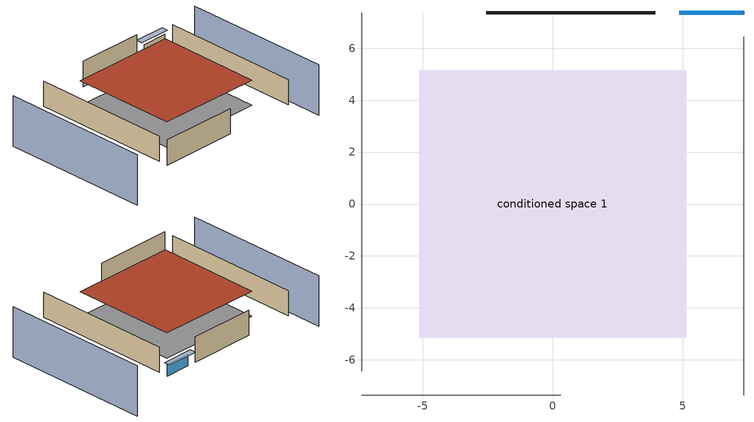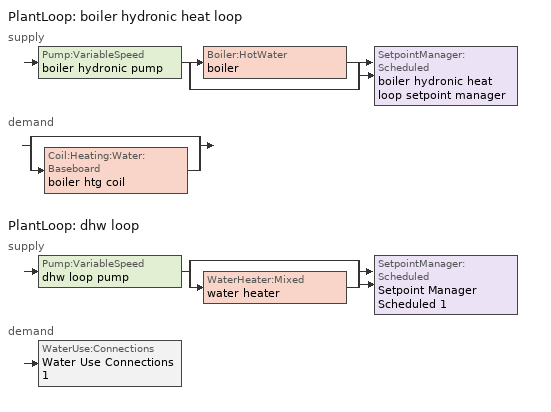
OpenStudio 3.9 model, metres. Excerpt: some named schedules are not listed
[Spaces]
conditioned space 1
 floor adiabatic (Floor1 construction): -5.14,-5.14 -5.14,5.14 5.14,5.14 5.14,-5.14 z2.44
 wall outside (Wall1 construction): 3.95,7.36 -2.57,7.36 z2.44:4.88
 wall outside (AdiabaticWallConstruction): 7.36,7.36 4.87,7.36 z2.44:3.57
 wall adiabatic (Wall2 construction): 7.36,-7.36 7.36,6.43 z2.44:4.88
 wall adiabatic (Wall3 construction): -7.36,-7.36 0.3,-7.36 z2.44:4.88
 wall adiabatic (Wall4 construction): -7.36,7.36 -7.36,-6.43 z2.44:4.88
 window (WindowConstruction): 7.36,7.36 4.87,7.36 z2.44:3.57
 roof outside (Roof1 construction): -5.14,5.14 -5.14,-5.14 5.14,-5.14 5.14,5.14 z4.88
shading: -11.02,7.36 -11.02,-7.36 / 11.02,-7.36 11.02,7.36 z0:4.88; 4.57,7.36 7.67,7.36 7.67,7.97 4.57,7.97 z3.87
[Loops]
PlantLoop 'boiler hydronic heat loop'
 supply: Pump:VariableSpeed 'boiler hydronic pump' > split
  | Boiler:HotWater 'boiler'
  | bypass
  join > SetpointManager:Scheduled 'boiler hydronic heat loop setpoint manager'
 demand: split
  | bypass
  | Coil:Heating:Water:Baseboard 'boiler htg coil'
PlantLoop 'dhw loop'
 supply: Pump:VariableSpeed 'dhw loop pump' > split
  | bypass
  | WaterHeater:Mixed 'water heater'
  join > SetpointManager:Scheduled 'Setpoint Manager Scheduled 1'
 demand: WaterUse:Connections 'Water Use Connections 1'
[Site]
Renton Muni_WA: Latitude {deg}=47.49; Longitude {deg}=-122.21; Time Zone {hr}=-8; Elevation {m}=9; Terrain=Suburbs; Keep Site Location Information=Yes
[Site:GroundTemperature:Shallow]
9.86948, 8.64481, 8.54673, 9.1279, 11.461, 13.7832, 15.7964, 17.0717, 17.1801, 16.1428, 14.1809, 11.93
[Site:WaterMainsTemperature]
Calculation Method=Schedule; Temperature Schedule=mains temperature schedule
[Building]
Building 1
[Material] Roughness=Rough
Name | Thickness {m} | Conductivity {W/m-K} | Density {kg/m3} | Specific Heat {J/kg-K} | Thermal Absorptance | Solar Absorptance | Visible Absorptance
asphalt or fiberglass shingles | 0.00635 | 0.162714 | 1121.4 | 1465.45 | 0.9 | 0.85 | 0.85
roof rigid ins | 0.103632 | 0.029427 | 32.04 | 1214.23 | 0.9 | 0.7 | 0.7
osb sheathing 0.75 in. | 0.01905 | 0.115458 | 512.64 | 1214.23 | 0.9 | 0.7 | 0.7
roof stud and cavity | 0.2032 | 0.0828465 | 78.34581 | 1123.46 | 0.9 | 0.7 | 0.7
gypsum board | 0.0127 | 0.160291 | 801 | 837.4 | 0.9 | 0.6 | 0.6
wall rigid ins | 0.0489954 | 0.029427 | 32.04 | 1214.23 | 0.9 | 0.7 | 0.7
osb sheathing 0.5 in. | 0.0127 | 0.115458 | 512.64 | 1214.23 | 0.9 | 0.7 | 0.7
concrete block | 0.2032 | 0.192568 | 1794.88 | 846.01 | 0.9 | 0.7 | 0.7
wall rigid ins 1; wall rigid ins 2; wall rigid ins 3 | 0.00720851 | 0.029427 | 32.04 | 1214.23
concrete block 1 | 0.1524 | 0.746872 | 1892.44 | 838.421 | 0.9 | 0.7 | 0.7
gypsum board 1 | 0.00254 | 0.160291 | 801 | 837.4 | 0.9 | 0.6 | 0.6
floor stud and cavity | 0.0889 | 2.00347 | 50.32683 | 1063.81 | 0.9 | 0.7 | 0.7
floor covering | 0.0127 | 9.015625 | 54.468 | 1339.84 | 0.9 | 0.6 | 0.6
wood siding | 0.0254 | 0.102417 | 544.68 | 1172.36
wall rigid ins 4 | 0.512978 | 0.029427 | 32.04 | 1214.23 | 0.9 | 0.7 | 0.7
wall stud and cavity | 0.0889 | 0.380278 | 52.3479 | 1209.89 | 0.9 | 0.7 | 0.7
wall stud and cavity 1 | 0.0889 | 0.391764 | 83.0341 | 1211.67 | 0.9 | 0.7 | 0.7
furniture material conditioned space 1 | 0.1524 | 0.115458 | 640.8 | 1214.23 | 0.9 | 0.6 | 0.6
[Construction]
Roof1 construction: asphalt or fiberglass shingles, roof rigid ins, osb sheathing 0.75 in., roof stud and cavity, gypsum board
Wall1 construction: wall rigid ins, osb sheathing 0.5 in., concrete block, gypsum board
Wall2 construction: wall rigid ins 1, concrete block 1, gypsum board 1
Wall3 construction: wall rigid ins 2, concrete block 1, gypsum board 1
Wall4 construction: wall rigid ins 3, concrete block 1, gypsum board 1
Floor1 construction: floor stud and cavity, floor covering
WindowConstruction: WindowMaterial
AdiabaticWallConstruction: wood siding, wall rigid ins 4, wall stud and cavity, gypsum board
PartitionWallConstruction: gypsum board, wall stud and cavity 1, gypsum board
furniture construction conditioned space 1: furniture material conditioned space 1
[WindowMaterial:SimpleGlazingSystem]
WindowMaterial: U-Factor {W/m2-K}=4.31528; Solar Heat Gain Coefficient=0.67
[ThermalZone]
conditioned space: Multiplier=1; Volume {m3}=257.797; Thermostat=conditioned space temperature setpoint; Use Ideal Air Loads=No
[Sizing:Zone]
conditioned space: Zone Cooling Design Supply Air Temperature Input Method=SupplyAirTemperature; Zone Cooling Design Supply Air Temperature {C}=14; Zone Cooling Design Supply Air Temperature Difference {deltaC}=11.11; Zone Heating Design Supply Air Temperature Input Method=SupplyAirTemperature; Zone Heating Design Supply Air Temperature {C}=40; Zone Heating Design Supply Air Temperature Difference {deltaC}=11.11; Zone Cooling Design Supply Air Humidity Ratio {kg-H2O/kg-air}=0.0085; Zone Heating Design Supply Air Humidity Ratio {kg-H2O/kg-air}=0.008; Cooling Design Air Flow Method=DesignDay; Heating Design Air Flow Method=DesignDay; Account for Dedicated Outdoor Air System=No; Dedicated Outdoor Air System Control Strategy=NeutralSupplyAir; Dedicated Outdoor Air Low Setpoint Temperature for Design {C}=autosize; Dedicated Outdoor Air High Setpoint Temperature for Design {C}=autosize; Zone Load Sizing Method=Sensible Load Only No Latent Load; Zone Latent Cooling Design Supply Air Humidity Ratio Input Method=HumidityRatioDifference; Zone Cooling Design Supply Air Humidity Ratio Difference {kgWater/kgDryAir}=0.005; Zone Latent Heating Design Supply Air Humidity Ratio Input Method=HumidityRatioDifference; Zone Humidification Design Supply Air Humidity Ratio Difference {kgWater/kgDryAir}=0.005; Sizing Option=Coincident
[Zone equipment]
conditioned space: boiler baseboard
[Space]
conditioned space 1: Thermal Zone=conditioned space; Volume {m3}=257.797
[ThermostatSetpoint:DualSetpoint]
conditioned space temperature setpoint: Heating Setpoint Temperature Schedule=heating setpoint; Cooling Setpoint Temperature Schedule=cooling setpoint; Temperature Difference Between Cutout And Setpoint {deltaC}=0
[SurfaceProperty:IncidentSolarMultiplier]
Window1: Incident Solar Multiplier=1; Incident Solar Multiplier Schedule=trans schedule winter=0.85 summer=0.7
[InternalMass:Definition] Design Level Calculation Method=SurfaceArea
Name | Construction | Surface Area {m2}
partition wall mass | PartitionWallConstruction | 105.724
furniture mass conditioned space 1 | furniture construction conditioned space 1 | 42.28946
[InternalMass] Space or SpaceType=conditioned space 1; Multiplier=1
Name | Internal Mass Definition
partition wall mass | partition wall mass
furniture mass conditioned space 1 | furniture mass conditioned space 1
[PlantLoop] Fluid Type=Water; Glycol Concentration=0; Load Distribution Scheme=Optimal
Name | Plant Loop Volume {m3} | Maximum Loop Flow Rate {m3/s}
boiler hydronic heat loop | Autocalculate
dhw loop | 0.003 | 0.01
[Sizing:Plant] Loop Type=Heating; Sizing Option=NonCoincident; Zone Timesteps in Averaging Window=1; Coincident Sizing Factor Mode=None
Name | Design Loop Exit Temperature {C} | Loop Design Temperature Difference {deltaC}
boiler hydronic heat loop | 82.2222 | 11.1111
dhw loop | 52.6667 | 5.55556
[Pump:VariableSpeed] Motor Efficiency=0.85; Fraction of Motor Inefficiencies to Fluid Stream=0; Coefficient 1 of the Part Load Performance Curve=0; Coefficient 2 of the Part Load Performance Curve=1; Coefficient 3 of the Part Load Performance Curve=0; Coefficient 4 of the Part Load Performance Curve=0; Minimum Flow Rate {m3/s}=0; Pump Control Type=Intermittent; Skin Loss Radiative Fraction=0.5; Design Power Sizing Method=PowerPerFlowPerPressure; Design Electric Power per Unit Flow Rate {W/(m3/s)}=348701.1; Design Shaft Power per Unit Flow Rate per Unit Head {W-s/m3-Pa}=1.28205; Design Minimum Flow Rate Fraction=0
Name | Rated Flow Rate {m3/s} | Rated Pump Head {Pa} | Rated Power Consumption {W}
boiler hydronic pump | 0.00396635 | 20000 | 105.769
dhw loop pump | 0.01 | 1 | 0
[Boiler:HotWater]
boiler: Fuel Type=Electricity; Nominal Capacity {W}=1073.81; Nominal Thermal Efficiency=1; Efficiency Curve Temperature Evaluation Variable=LeavingBoiler; Normalized Boiler Efficiency Curve=NonCondensingBoilerEff; Minimum Part Load Ratio=0; Maximum Part Load Ratio=1; Optimum Part Load Ratio=1; Water Outlet Upper Temperature Limit {C}=99.9; Boiler Flow Mode=LeavingSetpointModulated; On Cycle Parasitic Electric Load {W}=0; Off Cycle Parasitic Fuel Load {W}=0; Sizing Factor=1
[EnergyManagementSystem:Sensor]
Name | Output Variable or Output Meter Index Key | Output Variable or Output Meter
boiler_plr_s | boiler | Boiler Part Load Ratio
boiler_hydronic_pump_mfr_s | boiler hydronic pump | Pump Mass Flow Rate
boiler_hydronic_pump_s | boiler hydronic pump | Pump Electricity Energy
boiler_baseboard_s | boiler baseboard | Baseboard Total Heating Energy
water_heater_energy | water heater | Water Heater Electricity Rate
water_heater_on_cycle_parasitic | water heater | Water Heater On Cycle Parasitic Electricity Rate
water_heater_off_cycle_parasitic | water heater | Water Heater Off Cycle Parasitic Electricity Rate
fridge_tin_s; tin_s; tin_s_1 | conditioned space | Zone Mean Air Temperature
out_pb_s |  | Site Outdoor Air Barometric Pressure
out_wt_s |  | Site Outdoor Air Humidity Ratio
win_s | conditioned space | Zone Air Humidity Ratio
site_vw_s |  | Site Wind Speed
tout_s | conditioned space | Zone Outdoor Air Drybulb Temperature
cool_season | cooling season schedule | Schedule Value
natural_vent_s | natural vent schedule | Schedule Value
htg_sp_s; htg_sp_s_1 | heating setpoint | Schedule Value
clg_sp_s; clg_sp_s_1 | cooling setpoint | Schedule Value
mech_vent_range_fan_0_sch_s | mech vent range fan 0 schedule | Schedule Value
mech_vent_bath_fan_0_sch_s | mech vent bath fan 0 schedule | Schedule Value
clothes_dryer_exhaust_0_sch_s | clothes_dryer | Schedule Value
conditioned_space_htg_unmet_s | conditioned space | Zone Heating Setpoint Not Met Time
conditioned_space_clg_unmet_s | conditioned space | Zone Cooling Setpoint Not Met Time
htg_load_cond |  | Heating:EnergyTransfer:Zone:CONDITIONED SPACE
clg_load_cond |  | Cooling:EnergyTransfer:Zone:CONDITIONED SPACE
s_conv | Floor1 | Surface Inside Face Convection Heat Gain Energy
s_ig | Floor1 | Surface Inside Face Internal Gains Radiation Heat Gain Energy
s_sol | Floor1 | Surface Inside Face Solar Radiation Heat Gain Energy
s_lgt | Floor1 | Surface Inside Face Lights Radiation Heat Gain Energy
s_surf | Floor1 | Surface Inside Face Net Surface Thermal Radiation Heat Gain Energy
s_conv_1 | Roof1 | Surface Inside Face Convection Heat Gain Energy
s_ig_1 | Roof1 | Surface Inside Face Internal Gains Radiation Heat Gain Energy
s_sol_1 | Roof1 | Surface Inside Face Solar Radiation Heat Gain Energy
s_lgt_1 | Roof1 | Surface Inside Face Lights Radiation Heat Gain Energy
s_surf_1 | Roof1 | Surface Inside Face Net Surface Thermal Radiation Heat Gain Energy
ss_conv | Window1 | Surface Inside Face Convection Heat Gain Energy
ss_ig | Window1 | Surface Inside Face Internal Gains Radiation Heat Gain Energy
ss_surf | Window1 | Surface Inside Face Net Surface Thermal Radiation Heat Gain Energy
ss_trans_in | Window1 | Surface Window Transmitted Solar Radiation Rate
ss_back_out | Window1 | Surface Window Shortwave from Zone Back Out Window Heat Transfer Rate
ss_trans_out | Window1 | Surface Inside Face Initial Transmitted Diffuse Transmitted Out Window Solar Radiation Rate
s_conv_2 | Wall1 | Surface Inside Face Convection Heat Gain Energy
s_ig_2 | Wall1 | Surface Inside Face Internal Gains Radiation Heat Gain Energy
s_sol_2 | Wall1 | Surface Inside Face Solar Radiation Heat Gain Energy
s_lgt_2 | Wall1 | Surface Inside Face Lights Radiation Heat Gain Energy
s_surf_2 | Wall1 | Surface Inside Face Net Surface Thermal Radiation Heat Gain Energy
s_conv_3 | Wall2 | Surface Inside Face Convection Heat Gain Energy
s_ig_3 | Wall2 | Surface Inside Face Internal Gains Radiation Heat Gain Energy
s_sol_3 | Wall2 | Surface Inside Face Solar Radiation Heat Gain Energy
s_lgt_3 | Wall2 | Surface Inside Face Lights Radiation Heat Gain Energy
s_surf_3 | Wall2 | Surface Inside Face Net Surface Thermal Radiation Heat Gain Energy
s_conv_4 | Wall3 | Surface Inside Face Convection Heat Gain Energy
s_ig_4 | Wall3 | Surface Inside Face Internal Gains Radiation Heat Gain Energy
s_sol_4 | Wall3 | Surface Inside Face Solar Radiation Heat Gain Energy
s_lgt_4 | Wall3 | Surface Inside Face Lights Radiation Heat Gain Energy
s_surf_4 | Wall3 | Surface Inside Face Net Surface Thermal Radiation Heat Gain Energy
s_conv_5 | Wall4 | Surface Inside Face Convection Heat Gain Energy
s_ig_5 | Wall4 | Surface Inside Face Internal Gains Radiation Heat Gain Energy
s_sol_5 | Wall4 | Surface Inside Face Solar Radiation Heat Gain Energy
s_lgt_5 | Wall4 | Surface Inside Face Lights Radiation Heat Gain Energy
s_surf_5 | Wall4 | Surface Inside Face Net Surface Thermal Radiation Heat Gain Energy
im_conv | furniture mass conditioned space 1 | Surface Inside Face Convection Heat Gain Energy
im_ig | furniture mass conditioned space 1 | Surface Inside Face Internal Gains Radiation Heat Gain Energy
im_sol | furniture mass conditioned space 1 | Surface Inside Face Solar Radiation Heat Gain Energy
im_lgt | furniture mass conditioned space 1 | Surface Inside Face Lights Radiation Heat Gain Energy
im_surf | furniture mass conditioned space 1 | Surface Inside Face Net Surface Thermal Radiation Heat Gain Energy
im_conv_1 | partition wall mass | Surface Inside Face Convection Heat Gain Energy
im_ig_1 | partition wall mass | Surface Inside Face Internal Gains Radiation Heat Gain Energy
im_sol_1 | partition wall mass | Surface Inside Face Solar Radiation Heat Gain Energy
im_lgt_1 | partition wall mass | Surface Inside Face Lights Radiation Heat Gain Energy
im_surf_1 | partition wall mass | Surface Inside Face Net Surface Thermal Radiation Heat Gain Energy
airflow_gain | infil flow | Infiltration Sensible Heat Gain Energy
airflow_loss | infil flow | Infiltration Sensible Heat Loss Energy
airflow_gain_1 | natural vent flow | Infiltration Sensible Heat Gain Energy
airflow_loss_1 | natural vent flow | Infiltration Sensible Heat Loss Energy
airflow_gain_2 | whole house fan flow | Infiltration Sensible Heat Gain Energy
airflow_loss_2 | whole house fan flow | Infiltration Sensible Heat Loss Energy
mv_conv | mech vent bath fan 0 | Electric Equipment Convective Heating Energy
mv_rad | mech vent bath fan 0 | Electric Equipment Radiant Heating Energy
mv_conv_1 | mech vent house fan | Electric Equipment Convective Heating Energy
mv_rad_1 | mech vent house fan | Electric Equipment Radiant Heating Energy
mv_conv_2 | mech vent house fan cfis | Electric Equipment Convective Heating Energy
mv_rad_2 | mech vent house fan cfis | Electric Equipment Radiant Heating Energy
mv_conv_3 | mech vent range fan 0 | Electric Equipment Convective Heating Energy
mv_rad_3 | mech vent range fan 0 | Electric Equipment Radiant Heating Energy
mv_conv_4 | mech vent house fan latent load | Other Equipment Convective Heating Energy
mv_rad_4 | mech vent house fan latent load | Other Equipment Radiant Heating Energy
mv_conv_5 | mech vent house fan sensible load | Other Equipment Convective Heating Energy
mv_rad_5 | mech vent house fan sensible load | Other Equipment Radiant Heating Energy
ig_lgt_conv | interior lighting | Lights Convective Heating Energy
ig_lgt_rad | interior lighting | Lights Radiant Heating Energy
ig_lgt_vis | interior lighting | Lights Visible Radiation Heating Energy
ig_ee_conv | clothes dryer | Electric Equipment Convective Heating Energy
ig_ee_rad | clothes dryer | Electric Equipment Radiant Heating Energy
ig_ee_conv_1 | clothes washer | Electric Equipment Convective Heating Energy
ig_ee_rad_1 | clothes washer | Electric Equipment Radiant Heating Energy
ig_ee_conv_2 | cooking range | Electric Equipment Convective Heating Energy
ig_ee_rad_2 | cooking range | Electric Equipment Radiant Heating Energy
ig_ee_conv_3 | dishwasher | Electric Equipment Convective Heating Energy
ig_ee_rad_3 | dishwasher | Electric Equipment Radiant Heating Energy
ig_ee_conv_4 | fridge | Electric Equipment Convective Heating Energy
ig_ee_rad_4 | fridge | Electric Equipment Radiant Heating Energy
ig_ee_conv_5 | misc plug loads | Electric Equipment Convective Heating Energy
ig_ee_rad_5 | misc plug loads | Electric Equipment Radiant Heating Energy
ig_ee_conv_6 | misc tv | Electric Equipment Convective Heating Energy
ig_ee_rad_6 | misc tv | Electric Equipment Radiant Heating Energy
ig_ee_conv_7 | whole house fan | Electric Equipment Convective Heating Energy
ig_ee_rad_7 | whole house fan | Electric Equipment Radiant Heating Energy
ig_oe_conv | clothes dryer 1 | Other Equipment Convective Heating Energy
ig_oe_rad | clothes dryer 1 | Other Equipment Radiant Heating Energy
ig_oe_conv_1 | cooking range 1 | Other Equipment Convective Heating Energy
ig_oe_rad_1 | cooking range 1 | Other Equipment Radiant Heating Energy
ig_oe_conv_2 | general water use latent | Other Equipment Convective Heating Energy
ig_oe_rad_2 | general water use latent | Other Equipment Radiant Heating Energy
ig_oe_conv_3 | general water use sensible | Other Equipment Convective Heating Energy
ig_oe_rad_3 | general water use sensible | Other Equipment Radiant Heating Energy
ig_oe_conv_4 | water heater energy adjustment1 | Other Equipment Convective Heating Energy
ig_oe_rad_4 | water heater energy adjustment1 | Other Equipment Radiant Heating Energy
ig_ppl_conv | occupants | People Convective Heating Energy
ig_ppl_rad | occupants | People Radiant Heating Energy
dhw_loss | water heater | Water Heater Heat Loss Energy
dhw_rtf | water heater | Water Heater Runtime Fraction
[EnergyManagementSystem:InternalVariable]
boiler_hydronic_pump_rated_mfr: Internal Data Index Key=boiler hydronic pump; Internal Data Type=Pump Maximum Mass Flow Rate
[EnergyManagementSystem:Actuator]
Name | Actuated Component | Actuated Component Type | Actuated Component Control Type | Zone or Space
boiler_hydronic_pump_pressure_rise_act | boiler hydronic pump | Pump | Pump Pressure Rise
water_heater_ec_adj_act | water heater energy adjustment1 | OtherEquipment | Power Level | conditioned space 1
fridge_schedule_act | fridge schedule | Schedule:Constant | Schedule Value
natural_vent_flow_act | natural vent flow | Zone Infiltration | Air Exchange Flow Rate
whole_house_fan_flow_act | whole house fan flow | Zone Infiltration | Air Exchange Flow Rate
whole_house_fan_act | whole house fan | ElectricEquipment | Electricity Rate | conditioned space 1
mech_vent_house_fan_cfis_act | mech vent house fan cfis | ElectricEquipment | Electricity Rate | conditioned space 1
mech_vent_house_fan_sensible_load_act | mech vent house fan sensible load | OtherEquipment | Power Level | conditioned space 1
mech_vent_house_fan_latent_load_act | mech vent house fan latent load | OtherEquipment | Power Level | conditioned space 1
infil_flow_act | infil flow | Zone Infiltration | Air Exchange Flow Rate
[EnergyManagementSystem:Program]
boiler_hydronic_pump_power_program: Set hvac_plr = boiler_plr_s; Set pump_total_eff = boiler_hydronic_pump_rated_mfr / 1000 * 20000.0 / 105.769230769231; Set pump_vfr = boiler_hydronic_pump_mfr_s / 1000; If pump_vfr > 0; Set boiler_hydronic_pump_pressure_rise_act = 105.769230769231 * hvac_plr * pump_total_eff / pump_vfr; Else; Set boiler_hydronic_pump_pressure_rise_act = 0; EndIf
boiler_hydronic_pump_disaggregate_program: Set boiler_hydronic_pump_primary_htg = boiler_hydronic_pump_s
water_heater_EC_adj: If WarmupFlag == 0; Set dhw_e_cons = water_heater_energy + water_heater_on_cycle_parasitic + water_heater_off_cycle_parasitic; Set water_heater_ec_adj_act = 0.0 * dhw_e_cons / 1; EndIf
fridge_schedule_program: Set Tin = fridge_tin_s*(9.0/5.0)+32.0; Set fridge_schedule_act = 0; If (Hour == 0); Set fridge_schedule_act = (-0.487+0.019*Tin); ElseIf (Hour == 1); Set fridge_schedule_act = (-0.34+0.016*Tin); ElseIf (Hour == 2); Set fridge_schedule_act = (-0.37+0.017*Tin); ElseIf (Hour == 3); Set fridge_schedule_act = (-0.361+0.016*Tin); ElseIf (Hour == 4); Set fridge_schedule_act = (-0.515+0.018*Tin); ElseIf (Hour == 5); Set fridge_schedule_act = (-0.684+0.021*Tin); ElseIf (Hour == 6); Set fridge_schedule_act = (-0.471+0.019*Tin); ElseIf (Hour == 7); Set fridge_schedule_act = (-0.159+0.015*Tin); ElseIf (Hour == 8); Set fridge_schedule_act = (-0.079+0.015*Tin); ElseIf (Hour == 9); Set fridge_schedule_act = (-0.417+0.019*Tin); ElseIf (Hour == 10); Set fridge_schedule_act = (-0.411+0.018*Tin); ElseIf (Hour == 11); Set fridge_schedule_act = (-0.386+0.018*Tin); ElseIf (Hour == 12); Set fridge_schedule_act = (-0.24+0.016*Tin); ElseIf (Hour == 13); Set fridge_schedule_act = (-0.314+0.017*Tin); ElseIf (Hour == 14); Set fridge_schedule_act = (-0.16+0.015*Tin); ElseIf (Hour == 15); Set fridge_schedule_act = (-0.121+0.015*Tin); ElseIf (Hour == 16); Set fridge_schedule_act = (-0.469+0.02*Tin); ElseIf (Hour == 17); Set fridge_schedule_act = (-0.412+0.02*Tin); ElseIf (Hour == 18); Set fridge_schedule_act = (-0.091+0.017*Tin); ElseIf (Hour == 19); Set fridge_schedule_act = (0.077+0.014*Tin); ElseIf (Hour == 20); Set fridge_schedule_act = (-0.118+0.016*Tin); ElseIf (Hour == 21); Set fridge_schedule_act = (-0.247+0.017*Tin); ElseIf (Hour == 22); Set fridge_schedule_act = (-0.445+0.019*Tin); ElseIf (Hour == 23); Set fridge_schedule_act = (-0.544+0.02*Tin); EndIf
natural_vent_program: Set Tin = tin_s; Set Tout = tout_s; Set Wout = out_wt_s; Set Pbar = out_pb_s; Set Phiout = (@RhFnTdbWPb Tout Wout Pbar); Set MaxHR = 0.0115; Set Tnvsp = (htg_sp_s + clg_sp_s) / 2; Set NVavail = natural_vent_s; Set ClgSsnAvail = cool_season; Set Qnv = 0; Set Qwhf = 0; Set whole_house_fan_act = 0; If ((Wout < MaxHR) && (Tin > Tout) && (Tin > Tnvsp) && (ClgSsnAvail > 0)); Set WHF_Flow = 0; Set Adj = (Tin-Tnvsp)/(Tin-Tout); Set Adj = (@Min Adj 1); Set Adj = (@Max Adj 0); If (WHF_Flow > 0); Set Qwhf = WHF_Flow*Adj; Set WHF_W = 0; Set whole_house_fan_act = WHF_W*Adj; ElseIf (NVavail > 0); Set NVArea = 1127.880066816; Set Cs = 8.968567957270247e-05; Set Cw = 8.70903777141566e-05; Set Tdiff = Tin-Tout; Set dT = (@Abs Tdiff); Set Vwind = site_vw_s; Set SGNV = NVArea*Adj*((((Cs*dT)+(Cw*(Vwind^2)))^0.5)/1000); Set MaxNV = 1.4322031742976002; Set Qnv = (@Min SGNV MaxNV); EndIf; EndIf; Set natural_vent_flow_act = Qnv; Set whole_house_fan_flow_act = Qwhf; Set natural_vent_program_Qnv = Qnv; Set natural_vent_program_Qwhf = Qwhf
infil_program: Set p_m = 0.14; Set p_s = 0.22; Set s_m = 270; Set s_s = 370; Set z_m = 9.99744; Set z_s = 4.8768; Set f_t = (((s_m/z_m)^p_m)*((z_s/s_s)^p_s)); Set Tdiff = tin_s-tout_s; Set dT = @Abs Tdiff; Set c = 0.0109; Set Cs = 0.0571; Set Cw = 0.1639; Set n = 0.65; Set sft = (f_t*0.5); Set temp1 = ((c*Cw)*((sft*site_vw_s)^(2*n)))^2; Set Qinf = (((c*Cs*(dT^n))^2)+temp1)^0.5; Set Qinf = (@Max Qinf 0); Set mech_vent_house_fan_sensible_load_act = 0.0; Set mech_vent_house_fan_latent_load_act = 0.0; Set OASupInPb = out_pb_s; Set OASupInTemp = tout_s; Set OASupInW = out_wt_s; Set OASupRho = (@RhoAirFnPbTdbW OASupInPb OASupInTemp OASupInW); Set OASupCp = (@CpAirFnW OASupInW); Set OASupInEnth = (@HFnTdbW OASupInTemp OASupInW); Set ZoneTemp = tin_s; Set ZoneW = win_s; Set ZoneCp = (@CpAirFnW ZoneW); Set ZoneAirEnth = (@HFnTdbW ZoneTemp ZoneW); Set mech_vent_house_fan_cfis_act = 0.0; Set QWHV_cfis_sup = 0.0; Set QWHV_cfis_suppl_sup = 0.0; Set QWHV_cfis_suppl_exh = 0.0; Set Qrange = 0; Set Qrange = Qrange + 0.04719 * mech_vent_range_fan_0_sch_s; Set Qbath = 0; Set Qbath = Qbath + 0.0236 * mech_vent_bath_fan_0_sch_s; Set Qdryer = 0; Set Qdryer = Qdryer + 0.1399 * clothes_dryer_exhaust_0_sch_s; Set QWHV_sup = 0.0; Set QWHV_exh = 0.0; Set Qsupply = QWHV_sup + QWHV_cfis_sup + QWHV_cfis_suppl_sup; Set Qexhaust = Qrange + Qbath + Qdryer + QWHV_exh + QWHV_cfis_suppl_exh; Set Qfan = (@Max Qexhaust Qsupply); Set Qducts = 0; If Qducts < 0; Set Qsupply = Qsupply - Qducts; Else; Set Qexhaust = Qexhaust + Qducts; EndIf; Set Qfan_with_ducts = (@Max Qexhaust Qsupply); Set Qimb = (@Abs (Qsupply - Qexhaust)); If Qinf + Qimb > 0; Set Qtot = Qfan_with_ducts + (Qinf^2) / (Qinf + Qimb); Else; Set Qtot = Qfan_with_ducts; EndIf; Set Qinf_adj = Qtot - Qfan; Set infil_flow_act = Qinf_adj; Set infil_program_Qinf = Qinf_adj; Set infil_program_Qfan = Qfan; Set Qload = Qfan; Set Effectiveness_Sens = 0.0; Set Effectiveness_Lat = 0.0; Set Fan_MFR = Qload * OASupRho; Set ZoneInEnth = OASupInEnth; Set ZoneInTemp = OASupInTemp; Set FanTotalToCond = Fan_MFR * (ZoneInEnth - ZoneAirEnth); Set FanSensToCond = Fan_MFR * ZoneCp * (ZoneInTemp - ZoneTemp); Set FanLatToCond = FanTotalToCond - FanSensToCond; Set mech_vent_house_fan_sensible_load_act = mech_vent_house_fan_sensible_load_act + FanSensToCond; Set mech_vent_house_fan_latent_load_act = mech_vent_house_fan_latent_load_act + FanLatToCond
unmet_hours_program: Set htg_unmet_hours = 0; Set clg_unmet_hours = 0; Set unit_htg_unmet_hours = 0; If ((DayOfYear >= 1) && (DayOfYear <= 365)); Set unit_htg_unmet_hours = unit_htg_unmet_hours + conditioned_space_htg_unmet_s; If unit_htg_unmet_hours > htg_unmet_hours; Set htg_unmet_hours = unit_htg_unmet_hours; EndIf; EndIf
total_loads_program: Set loads_htg_tot = 0; Set loads_clg_tot = 0; If htg_load_cond > 0; Set loads_htg_tot = loads_htg_tot + (htg_load_cond - clg_load_cond) * 1.0; EndIf; Set loads_htg_tot = (@Max loads_htg_tot 0); If clg_load_cond > 0; Set loads_clg_tot = loads_clg_tot + (clg_load_cond - htg_load_cond) * 0.0; EndIf; Set loads_clg_tot = (@Max loads_clg_tot 0)
component_loads_program: Set loads_htg_walls = 0; Set loads_htg_rim_joists = 0; Set loads_htg_foundation_walls = 0; Set loads_htg_floors = 0; Set loads_htg_slabs = 0; Set loads_htg_ceilings = 0; Set loads_htg_roofs = 0; Set loads_htg_windows_conduction = 0; Set loads_htg_windows_solar = 0; Set loads_htg_doors = 0; Set loads_htg_skylights_conduction = 0; Set loads_htg_skylights_solar = 0; Set loads_htg_internal_mass = 0; Set loads_htg_intgains = 0; Set loads_htg_lighting = 0; Set loads_htg_infil = 0; Set loads_htg_mechvent = 0; Set loads_htg_natvent = 0; Set loads_htg_whf = 0; Set loads_htg_ducts = 0; Set loads_clg_walls = 0; Set loads_clg_rim_joists = 0; Set loads_clg_foundation_walls = 0; Set loads_clg_floors = 0; Set loads_clg_slabs = 0; Set loads_clg_ceilings = 0; Set loads_clg_roofs = 0; Set loads_clg_windows_conduction = 0; Set loads_clg_windows_solar = 0; Set loads_clg_doors = 0; Set loads_clg_skylights_conduction = 0; Set loads_clg_skylights_solar = 0; Set loads_clg_internal_mass = 0; Set loads_clg_intgains = 0; Set loads_clg_lighting = 0; Set loads_clg_infil = 0; Set loads_clg_mechvent = 0; Set loads_clg_natvent = 0; Set loads_clg_whf = 0; Set loads_clg_ducts = 0; Set hr_walls = 0; Set hr_walls = hr_walls + s_conv_2 + s_ig_2 + s_sol_2 + s_lgt_2 + s_surf_2; Set hr_walls = hr_walls + s_conv_3 + s_ig_3 + s_sol_3 + s_lgt_3 + s_surf_3; Set hr_walls = hr_walls + s_conv_4 + s_ig_4 + s_sol_4 + s_lgt_4 + s_surf_4; Set hr_walls = hr_walls + s_conv_5 + s_ig_5 + s_sol_5 + s_lgt_5 + s_surf_5; Set hr_rim_joists = 0; Set hr_foundation_walls = 0; Set hr_floors = 0; Set hr_floors = hr_floors + s_conv + s_ig + s_sol + s_lgt + s_surf; Set hr_slabs = 0; Set hr_ceilings = 0; Set hr_roofs = 0; Set hr_roofs = hr_roofs + s_conv_1 + s_ig_1 + s_sol_1 + s_lgt_1 + s_surf_1; Set hr_windows_conduction = 0; Set hr_windows_conduction = hr_windows_conduction + ss_conv; Set hr_windows_conduction = hr_windows_conduction + ss_ig; Set hr_windows_conduction = hr_windows_conduction + ss_surf; Set hr_windows_solar = 0; Set hr_windows_solar = hr_windows_solar - ss_trans_in * ZoneTimestep * 3600 + ss_back_out * ZoneTimestep * 3600 + ss_trans_out * ZoneTimestep * 3600; Set hr_doors = 0; Set hr_skylights_conduction = 0; Set hr_skylights_solar = 0; Set hr_internal_mass = 0; Set hr_internal_mass = hr_internal_mass + im_conv + im_ig + im_sol + im_lgt + im_surf; Set hr_internal_mass = hr_internal_mass + im_conv_1 + im_ig_1 + im_sol_1 + im_lgt_1 + im_surf_1; Set hr_intgains = 0; Set hr_intgains = hr_intgains - ig_ee_conv - ig_ee_rad - ig_ee_conv_1 - ig_ee_rad_1 - ig_ee_conv_2 - ig_ee_rad_2 - ig_ee_conv_3 - ig_ee_rad_3 - ig_ee_conv_4 - ig_ee_rad_4 - ig_ee_conv_5 - ig_ee_rad_5 - ig_ee_conv_6 - ig_ee_rad_6 - ig_ee_conv_7 - ig_ee_rad_7 - ig_oe_conv - ig_oe_rad - ig_oe_conv_1 - ig_oe_rad_1 - ig_oe_conv_2 - ig_oe_rad_2 - ig_oe_conv_3 - ig_oe_rad_3 - ig_oe_conv_4 - ig_oe_rad_4 - ig_ppl_conv - ig_ppl_rad; Set hr_lighting = 0; Set hr_lighting = hr_lighting - ig_lgt_conv - ig_lgt_rad - ig_lgt_vis; Set hr_infil = 0; Set hr_infil = hr_infil - airflow_gain + airflow_loss; Set hr_natvent = 0; Set hr_natvent = hr_natvent - airflow_gain_1 + airflow_loss_1; Set hr_whf = 0; Set hr_whf = hr_whf - airflow_gain_2 + airflow_loss_2; Set hr_mechvent = 0; Set hr_mechvent = hr_mechvent - mv_conv - mv_rad - mv_conv_1 - mv_rad_1 - mv_conv_2 - mv_rad_2 - mv_conv_3 - mv_rad_3 - mv_conv_4 - mv_rad_4 - mv_conv_5 - mv_rad_5; Set hr_ducts = 0; Set hr_intgains = hr_intgains + dhw_loss * (1.0*(1-dhw_rtf) + 1.0*dhw_rtf); Set htg_mode = 0; Set clg_mode = 0; If (htg_load_cond > 0); Set htg_mode = 1.0; ElseIf (clg_load_cond > 0); Set clg_mode = 0.0; Else; Set htg_season = 0; Set clg_season = 0; If ((DayOfYear >= 1) && (DayOfYear <= 365)); Set clg_season = 1; EndIf; If ((DayOfYear >= 1) && (DayOfYear <= 365)); Set htg_season = 1; EndIf; If ((airflow_gain_1 <> 0) || (airflow_loss_1 <> 0)) && (clg_season == 1); Set clg_mode = 0.0; ElseIf ((airflow_gain_2 <> 0) || (airflow_loss_2 <> 0)) && (clg_season == 1); Set clg_mode = 0.0; Else; Set Tmid_setpoint = (htg_sp_s_1 + clg_sp_s_1) / 2; If (tin_s_1 > Tmid_setpoint) && (clg_season == 1); Set clg_mode = 0.0; ElseIf (tin_s_1 < Tmid_setpoint) && (htg_season == 1); Set htg_mode = 1.0; EndIf; EndIf; EndIf; Set loads_htg_walls = loads_htg_walls + (hr_walls * htg_mode * 1); Set loads_htg_rim_joists = loads_htg_rim_joists + (hr_rim_joists * htg_mode * 1); Set loads_htg_foundation_walls = loads_htg_foundation_walls + (hr_foundation_walls * htg_mode * 1); Set loads_htg_floors = loads_htg_floors + (hr_floors * htg_mode * 1); Set loads_htg_slabs = loads_htg_slabs + (hr_slabs * htg_mode * 1); Set loads_htg_ceilings = loads_htg_ceilings + (hr_ceilings * htg_mode * 1); Set loads_htg_roofs = loads_htg_roofs + (hr_roofs * htg_mode * 1); Set loads_htg_windows_conduction = loads_htg_windows_conduction + (hr_windows_conduction * htg_mode * 1); Set loads_htg_windows_solar = loads_htg_windows_solar + (hr_windows_solar * htg_mode * 1); Set loads_htg_doors = loads_htg_doors + (hr_doors * htg_mode * 1); Set loads_htg_skylights_conduction = loads_htg_skylights_conduction + (hr_skylights_conduction * htg_mode * 1); Set loads_htg_skylights_solar = loads_htg_skylights_solar + (hr_skylights_solar * htg_mode * 1); Set loads_htg_internal_mass = loads_htg_internal_mass + (hr_internal_mass * htg_mode * 1); Set loads_htg_intgains = loads_htg_intgains + (hr_intgains * htg_mode * 1); Set loads_htg_lighting = loads_htg_lighting + (hr_lighting * htg_mode * 1); Set loads_htg_infil = loads_htg_infil + (hr_infil * htg_mode * 1); Set loads_htg_mechvent = loads_htg_mechvent + (hr_mechvent * htg_mode * 1); Set loads_htg_natvent = loads_htg_natvent + (hr_natvent * htg_mode * 1); Set loads_htg_whf = loads_htg_whf + (hr_whf * htg_mode * 1); Set loads_htg_ducts = loads_htg_ducts + (hr_ducts * htg_mode * 1); Set loads_clg_walls = loads_clg_walls + (-hr_walls * clg_mode * 1); Set loads_clg_rim_joists = loads_clg_rim_joists + (-hr_rim_joists * clg_mode * 1); Set loads_clg_foundation_walls = loads_clg_foundation_walls + (-hr_foundation_walls * clg_mode * 1); Set loads_clg_floors = loads_clg_floors + (-hr_floors * clg_mode * 1); Set loads_clg_slabs = loads_clg_slabs + (-hr_slabs * clg_mode * 1); Set loads_clg_ceilings = loads_clg_ceilings + (-hr_ceilings * clg_mode * 1); Set loads_clg_roofs = loads_clg_roofs + (-hr_roofs * clg_mode * 1); Set loads_clg_windows_conduction = loads_clg_windows_conduction + (-hr_windows_conduction * clg_mode * 1); Set loads_clg_windows_solar = loads_clg_windows_solar + (-hr_windows_solar * clg_mode * 1); Set loads_clg_doors = loads_clg_doors + (-hr_doors * clg_mode * 1); Set loads_clg_skylights_conduction = loads_clg_skylights_conduction + (-hr_skylights_conduction * clg_mode * 1); Set loads_clg_skylights_solar = loads_clg_skylights_solar + (-hr_skylights_solar * clg_mode * 1); Set loads_clg_internal_mass = loads_clg_internal_mass + (-hr_internal_mass * clg_mode * 1); Set loads_clg_intgains = loads_clg_intgains + (-hr_intgains * clg_mode * 1); Set loads_clg_lighting = loads_clg_lighting + (-hr_lighting * clg_mode * 1); Set loads_clg_infil = loads_clg_infil + (-hr_infil * clg_mode * 1); Set loads_clg_mechvent = loads_clg_mechvent + (-hr_mechvent * clg_mode * 1); Set loads_clg_natvent = loads_clg_natvent + (-hr_natvent * clg_mode * 1); Set loads_clg_whf = loads_clg_whf + (-hr_whf * clg_mode * 1); Set loads_clg_ducts = loads_clg_ducts + (-hr_ducts * clg_mode * 1)
total_airflows_program: Set total_infil_flow_rate = 0; Set total_mechvent_flow_rate = 0; Set total_natvent_flow_rate = 0; Set total_whf_flow_rate = 0; Set total_infil_flow_rate = total_infil_flow_rate + (infil_program_Qinf * 1); Set total_mechvent_flow_rate = total_mechvent_flow_rate + (infil_program_Qfan * 1); Set total_natvent_flow_rate = total_natvent_flow_rate + (natural_vent_program_Qnv * 1); Set total_whf_flow_rate = total_whf_flow_rate + (natural_vent_program_Qwhf * 1)
[EnergyManagementSystem:ProgramCallingManager]
boiler_hydronic_pump_power_program_calling_manager: EndOfSystemTimestepBeforeHVACReporting; boiler_hydronic_pump_power_program
boiler_hydronic_pump_disaggregate_program_calling_manager: EndOfSystemTimestepBeforeHVACReporting; boiler_hydronic_pump_disaggregate_program
water_heater_EC_adj_ProgramManager: EndOfSystemTimestepBeforeHVACReporting; water_heater_EC_adj
fridge_schedule_program_calling_manager: BeginZoneTimestepAfterInitHeatBalance; fridge_schedule_program
natural_vent_program_calling_manager: BeginZoneTimestepAfterInitHeatBalance; natural_vent_program
infil_program_calling_manager: BeginZoneTimestepAfterInitHeatBalance; infil_program
unmet_hours_program_calling_manager: EndOfZoneTimestepBeforeZoneReporting; unmet_hours_program
total_loads_program_calling_manager: EndOfZoneTimestepAfterZoneReporting; total_loads_program
component_loads_program_calling_manager: EndOfZoneTimestepAfterZoneReporting; component_loads_program
total_airflows_program_calling_manager: EndOfZoneTimestepAfterZoneReporting; total_airflows_program
[SetpointManager:Scheduled] Control Variable=Temperature
Name | Schedule
boiler hydronic heat loop setpoint manager | boiler hydronic heat supply setpoint
Setpoint Manager Scheduled 1 | dhw temp
[Coil:Heating:Water:Baseboard]
boiler htg coil: Heating Design Capacity Method=HeatingDesignCapacity; Heating Design Capacity {W}=1073.81; Heating Design Capacity Per Floor Area {W/m2}=0; Fraction of Autosized Heating Design Capacity=0.8; U-Factor Times Area Value {W/K}=77.3145; Maximum Water Flow Rate {m3/s}=4.62577e-05; Convergence Tolerance=0.001
[ZoneHVAC:Baseboard:Convective:Water]
boiler baseboard: Availability Schedule=Always On Discrete; Heating Coil=boiler htg coil
[EnergyManagementSystem:OutputVariable]
boiler hydronic pump disaggregate htg primary: EMS Variable=boiler_hydronic_pump_primary_htg; Type of Data in Variable=Summed; Update Frequency=SystemTimestep; EMS Program or Subroutine=boiler_hydronic_pump_disaggregate_program; Units=J
[WaterHeater:Mixed]
water heater: Tank Volume {m3}=0.102206; Setpoint Temperature Schedule=water heater setpoint; Deadband Temperature Difference {deltaC}=2; Maximum Temperature Limit {C}=99; Heater Control Type=Cycle; Heater Maximum Capacity {W}=3499.85; Heater Minimum Capacity {W}=0; Heater Fuel Type=Electricity; Heater Thermal Efficiency=1; Off Cycle Parasitic Fuel Consumption Rate {W}=0; Off Cycle Parasitic Fuel Type=Electricity; Off Cycle Parasitic Heat Fraction to Tank=0; On Cycle Parasitic Fuel Consumption Rate {W}=0; On Cycle Parasitic Fuel Type=Electricity; On Cycle Parasitic Heat Fraction to Tank=0; Ambient Temperature Indicator=ThermalZone; Ambient Temperature Thermal Zone=conditioned space; Off Cycle Loss Coefficient to Ambient Temperature {W/K}=1.16351; Off Cycle Loss Fraction to Thermal Zone=1; On Cycle Loss Coefficient to Ambient Temperature {W/K}=1.16351; On Cycle Loss Fraction to Thermal Zone=1; Use Side Effectiveness=1; Source Side Effectiveness=1; Use Side Design Flow Rate {m3/s}=autosize; Source Side Design Flow Rate {m3/s}=autosize; Indirect Water Heating Recovery Time {hr}=1.5; Source Side Flow Control Mode=IndirectHeatPrimarySetpoint
[WaterHeater:Sizing]
water heater: Design Mode=PeakDraw; Time Storage Can Meet Peak Draw {hr}=0.538503; Time for Tank Recovery {hr}=0; Nominal Tank Volume for Autosizing Plant Connections {m3}=1
[OtherEquipment:Definition] Design Level Calculation Method=EquipmentLevel
Name | Design Level {W} | Fraction Latent | Fraction Radiant | Fraction Lost
water heater energy adjustment1 | 0.01 | 0 | 0 | 1
clothes dryer 2 | 0 | 0.015 | 0.081 | 0.85
cooking range 2 | 2981.26 | 0.16 | 0.384 | 0.2
general water use sensible | -27.3882 | 0 | 0.6 | 0
general water use latent | 27.79 | 1 | 0 | 0
mech vent house fan sensible load | 0 | 0 | 0 | 0
mech vent house fan latent load | 0 | 1 | 0 | 0
[OtherEquipment] Space or SpaceType=conditioned space 1
Name | Other Equipment Definition | Schedule | Fuel Type
water heater energy adjustment1 | water heater energy adjustment1 | Always On Discrete | Electricity
clothes dryer 1 | clothes dryer 2 | clothes_dryer | Electricity
cooking range 1 | cooking range 2 | cooking_range | Propane
general water use sensible | general water use sensible | general water use schedule
general water use latent | general water use latent | general water use schedule
mech vent house fan sensible load | mech vent house fan sensible load | Always On Discrete
mech vent house fan latent load | mech vent house fan latent load | Always On Discrete
[WaterUse:Connections]
Water Use Connections 1: Drain Water Heat Exchanger Type=None; Drain Water Heat Exchanger Destination=Plant; Water Use Equipment Name 1=dhw fixtures; Water Use Equipment Name 2=dhw distribution waste; Water Use Equipment Name 3=clothes washer; Water Use Equipment Name 4=dishwasher
[External:File]
External File 1: File=in.schedules.csv
[ElectricEquipment:Definition] Design Level Calculation Method=EquipmentLevel
Name | Design Level {W} | Fraction Latent | Fraction Radiant | Fraction Lost
clothes washer | 299.68 | 0.03 | 0.162 | 0.7
clothes dryer | 2365.07 | 0.015 | 0.081 | 0.85
dishwasher | 881.359 | 0.3 | 0.18 | 0.4
fridge | 43.7215 | 0 | 0.6 | 0
cooking range | 101.725 | 0.16 | 0.384 | 0.2
misc tv | 226.12 | 0 | 0.6 | 0
misc plug loads | 161.394 | 0.021 | 0.558 | 0.049
whole house fan; mech vent house fan | 0 | 0 | 0 | 1
mech vent house fan cfis | 0 | 0 | 0 | 0
mech vent range fan 0 | 30 | 0 | 0 | 1
mech vent bath fan 0 | 15 | 0 | 0 | 1
[ElectricEquipment] Space or SpaceType=conditioned space 1
Name | Electric Equipment Definition | Schedule
clothes washer | clothes washer | clothes_washer
clothes dryer | clothes dryer | clothes_dryer
dishwasher | dishwasher | dishwasher
fridge | fridge | fridge schedule
cooking range | cooking range | cooking_range
misc tv | misc tv | plug_loads_tv
misc plug loads | misc plug loads | plug_loads_other
whole house fan | whole house fan | Always On Discrete
mech vent house fan | mech vent house fan | mech vent house fan schedule
mech vent house fan cfis | mech vent house fan cfis | mech vent house fan cfis schedule
mech vent range fan 0 | mech vent range fan 0 | mech vent range fan 0 schedule
mech vent bath fan 0 | mech vent bath fan 0 | mech vent bath fan 0 schedule
[WaterUse:Equipment:Definition]
Name | Peak Flow Rate {m3/s} | Target Temperature Schedule
dhw fixtures | 2.25798e-05 | mixed water temperature schedule
dhw distribution waste | 1.17494e-05 | mixed water temperature schedule
clothes washer | 2.77584e-06
dishwasher | 7.49899e-06
[WaterUse:Equipment]
Name | Water Use Equipment Definition | Flow Rate Fraction Schedule
dhw fixtures | dhw fixtures | hot_water_fixtures
dhw distribution waste | dhw distribution waste | hot_water_fixtures
clothes washer | clothes washer | hot_water_clothes_washer
dishwasher | dishwasher | hot_water_dishwasher
[Lights:Definition]
interior lighting: Design Level Calculation Method=LightingLevel; Lighting Level {W}=204.187; Fraction Radiant=0.6; Fraction Visible=0.2; Return Air Fraction=0
[Lights]
interior lighting: Lights Definition=interior lighting; Space or SpaceType=conditioned space 1; Schedule=lighting_interior; Fraction Replaceable=1
[Exterior:Lights:Definition]
exterior lighting: Design Level {W}=9.02712
[Exterior:Lights]
exterior lighting: Exterior Lights Definition=exterior lighting; Schedule=exterior lighting schedule
[People:Definition]
occupants: Number of People Calculation Method=People; Number of People {people}=1; Fraction Radiant=0.314171; Sensible Heat Fraction=0.56303; Carbon Dioxide Generation Rate {m3/s-W}=0; Enable ASHRAE 55 Comfort Warnings=No; Mean Radiant Temperature Calculation Type=EnclosureAveraged
[People]
occupants: People Definition=occupants; Space or SpaceType=conditioned space 1; Number of People Schedule=occupants; Activity Level Schedule=occupants activity schedule; Multiplier=1
[SpaceInfiltration:DesignFlowRate] Space or SpaceType=conditioned space 1; Schedule=Always On Discrete; Design Flow Rate Calculation Method=Flow/Space; Design Flow Rate {m3/s}=0
natural vent flow; whole house fan flow; infil flow
[Schedule:Ruleset]
Name | Default Day Schedule
heating setpoint | heating setpoint default day
cooling setpoint | cooling setpoint default day
trans schedule winter=0.85 summer=0.7 | trans schedule winter=0.85 summer=0.7 default day
exterior lighting schedule | exterior lighting schedule default day
general water use schedule | general water use schedule default day
cooling season schedule | cooling season schedule default day
natural vent schedule | natural vent schedule default day
mech vent range fan 0 schedule | mech vent range fan 0 schedule default day
mech vent bath fan 0 schedule | mech vent bath fan 0 schedule default day
[Schedule:Day]
heating setpoint default day; cooling setpoint default day; trans schedule winter=0.85 summer=0.7 default day; exterior lighting schedule default day; general water use schedule default day; cooling season schedule default day; natural vent schedule default day; mech vent range fan 0 schedule default day; mech vent bath fan 0 schedule default day: 24, 0, 0
trans schedule winter=0.85 summer=0.7 day; trans schedule winter=0.85 summer=0.7 day 2: 24, 0, 0.85
trans schedule winter=0.85 summer=0.7 day 1: 24, 0, 0.7
exterior lighting schedule day: 1, 0, 0.566667, 3, 0, 0.524167, 5, 0, 0.495833, 6, 0, 0.5525, 7, 0, 0.623333, 8, 0, 0.580833, 9, 0, 0.439167, 10, 0, 0.354167, 12, 0, 0.34, 13, 0, 0.354167, 14, 0, 0.396667, 15, 0, 0.425, 16, 0, 0.495833, 17, 0, 0.623333, 18, 0, 0.793333, 19, 0, 0.906667, 20, 0, 0.963333, 21, 0, 0.991667, 22, 0, 0.920833, 23, 0, 0.793333, 24, 0, 0.665833
exterior lighting schedule day 1: 1, 0, 0.528571, 3, 0, 0.488929, 5, 0, 0.4625, 6, 0, 0.515357, 7, 0, 0.581429, 8, 0, 0.541786, 9, 0, 0.409643, 10, 0, 0.330357, 12, 0, 0.317143, 13, 0, 0.330357, 14, 0, 0.37, 15, 0, 0.396429, 16, 0, 0.4625, 17, 0, 0.581429, 18, 0, 0.74, 19, 0, 0.845714, 20, 0, 0.898571, 21, 0, 0.925, 22, 0, 0.858929, 23, 0, 0.74, 24, 0, 0.621071
general water use schedule day: 1, 0, 0.315068, 3, 0, 0.287671, 4, 0, 0.342466, 5, 0, 0.369863, 6, 0, 0.520548, 7, 0, 0.60274, 8, 0, 0.534247, 10, 0, 0.506849, 11, 0, 0.465753, 14, 0, 0.479452, 15, 0, 0.534247, 16, 0, 0.589041, 17, 0, 0.69863, 18, 0, 0.876712, 19, 0, 0.890411, 20, 0, 0.986301, 21, 0, 1, 22, 0, 0.863014, 23, 0, 0.616438, 24, 0, 0.465753
mech vent range fan 0 schedule day: 16, 0, 0, 17, 0, 1, 24, 0, 0
mech vent bath fan 0 schedule day: 2, 0, 0, 3, 0, 1, 24, 0, 0
[Schedule:Rule] Apply Monday=Yes; Apply Wednesday=Yes; Apply Friday=Yes; Date Specification Type=DateRange; Start Day=1
Name | Schedule Ruleset | Rule Order | Day Schedule | Apply Sunday | Apply Tuesday | Apply Thursday | Apply Saturday | Start Month | End Month | End Day
heating setpoint allday rule | heating setpoint | 0 | heating setpoint day | Yes | Yes | Yes | Yes | 1 | 12 | 31
cooling setpoint allday rule | cooling setpoint | 0 | cooling setpoint day | Yes | Yes | Yes | Yes | 1 | 12 | 31
trans schedule winter=0.85 summer=0.7 allday rule | trans schedule winter=0.85 summer=0.7 | 2 | trans schedule winter=0.85 summer=0.7 day | Yes | Yes | Yes | Yes | 1 | 5 | 31
trans schedule winter=0.85 summer=0.7 allday rule 1 | trans schedule winter=0.85 summer=0.7 | 1 | trans schedule winter=0.85 summer=0.7 day 1 | Yes | Yes | Yes | Yes | 6 | 9 | 30
trans schedule winter=0.85 summer=0.7 allday rule 2 | trans schedule winter=0.85 summer=0.7 | 0 | trans schedule winter=0.85 summer=0.7 day 2 | Yes | Yes | Yes | Yes | 10 | 12 | 31
exterior lighting schedule allday rule | exterior lighting schedule | 11 | exterior lighting schedule day | Yes | Yes | Yes | Yes | 1 | 1 | 31
exterior lighting schedule allday rule 1 | exterior lighting schedule | 10 | exterior lighting schedule day 1 | Yes | Yes | Yes | Yes | 2 | 2 | 28
exterior lighting schedule allday rule 2 | exterior lighting schedule | 9 | exterior lighting schedule day 2 | Yes | Yes | Yes | Yes | 3 | 3 | 31
exterior lighting schedule allday rule 3 | exterior lighting schedule | 8 | exterior lighting schedule day 3 | Yes | Yes | Yes | Yes | 4 | 4 | 30
exterior lighting schedule allday rule 4 | exterior lighting schedule | 7 | exterior lighting schedule day 4 | Yes | Yes | Yes | Yes | 5 | 5 | 31
exterior lighting schedule allday rule 5 | exterior lighting schedule | 6 | exterior lighting schedule day 5 | Yes | Yes | Yes | Yes | 6 | 6 | 30
exterior lighting schedule allday rule 6 | exterior lighting schedule | 5 | exterior lighting schedule day 6 | Yes | Yes | Yes | Yes | 7 | 7 | 31
exterior lighting schedule allday rule 7 | exterior lighting schedule | 4 | exterior lighting schedule day 7 | Yes | Yes | Yes | Yes | 8 | 8 | 31
exterior lighting schedule allday rule 8 | exterior lighting schedule | 3 | exterior lighting schedule day 8 | Yes | Yes | Yes | Yes | 9 | 9 | 30
exterior lighting schedule allday rule 9 | exterior lighting schedule | 2 | exterior lighting schedule day 9 | Yes | Yes | Yes | Yes | 10 | 10 | 31
exterior lighting schedule allday rule 10 | exterior lighting schedule | 1 | exterior lighting schedule day 10 | Yes | Yes | Yes | Yes | 11 | 11 | 30
exterior lighting schedule allday rule 11 | exterior lighting schedule | 0 | exterior lighting schedule day 11 | Yes | Yes | Yes | Yes | 12 | 12 | 31
general water use schedule allday rule | general water use schedule | 0 | general water use schedule day | Yes | Yes | Yes | Yes | 1 | 12 | 31
cooling season schedule allday rule | cooling season schedule | 2 | cooling season schedule day | Yes | Yes | Yes | Yes | 1 | 5 | 31
cooling season schedule allday rule 1 | cooling season schedule | 1 | cooling season schedule day 1 | Yes | Yes | Yes | Yes | 6 | 9 | 30
cooling season schedule allday rule 2 | cooling season schedule | 0 | cooling season schedule day 2 | Yes | Yes | Yes | Yes | 10 | 12 | 31
natural vent schedule rule | natural vent schedule | 0 | natural vent schedule day | No | No | No | No | 1 | 12 | 31
mech vent range fan 0 schedule allday rule | mech vent range fan 0 schedule | 0 | mech vent range fan 0 schedule day | Yes | Yes | Yes | Yes | 1 | 12 | 31
mech vent bath fan 0 schedule allday rule | mech vent bath fan 0 schedule | 0 | mech vent bath fan 0 schedule day | Yes | Yes | Yes | Yes | 1 | 12 | 31
[Curve:Bicubic]
NonCondensingBoilerEff: Coefficient1 Constant=1.11172; Coefficient2 x=0.0786141; Coefficient3 x**2=-0.400426; Coefficient4 y=0; Coefficient5 y**2=-0.000156783; Coefficient6 x*y=0.0093846; Coefficient7 x**3=0.234258; Coefficient8 y**3=1.32927e-06; Coefficient9 x**2*y=-0.0044467; Coefficient10 x*y**2=-1.22498e-05; Minimum Value of x=0.1; Maximum Value of x=1; Minimum Value of y=20; Maximum Value of y=80
[Schedule:Constant]
Name | Value
boiler hydronic heat supply setpoint | 82.2222
Always On Discrete; mech vent house fan schedule; mech vent house fan cfis schedule | 1
dhw temp; water heater setpoint | 52.6667
fridge schedule | 0
mixed water temperature schedule | 40.5556
occupants activity schedule | 117.228
[Schedule:File] External File=External File 1; Rows to Skip at Top=1; Number of Hours of Data=8760; Interpolate to Timestep=Yes; Minutes per Item=15; Translate File With Relative Path=Yes
Name | Column Number
clothes_washer | 8
clothes_dryer | 9
dishwasher | 6
cooking_range | 10
hot_water_fixtures | 11
hot_water_clothes_washer | 7
hot_water_dishwasher | 5
lighting_interior | 4
plug_loads_tv | 3
plug_loads_other | 2
occupants | 1
[Schedule:FixedInterval]
mains temperature schedule: Interval Length {minutes}=1440; Start Month=1; Start Day=1; Value 1=12.8006; Value 2=12.7583; Value 3=12.7172; Value 4=12.6767; Value 5=12.6378; Value 6=12.5989; Value 7=12.5617; Value 8=12.5256; Value 9=12.49; Value 10=12.4561; Value 11=12.4228; Value 12=12.3906; Value 13=12.36; Value 14=12.33; Value 15=12.3011; Value 16=12.2733; Value 17=12.2467; Value 18=12.2211; Value 19=12.1967; Value 20=12.1733; Value 21=12.1517; Value 22=12.1306; Value 23=12.1106; Value 24=12.0922; Value 25=12.0744; Value 26=12.0583; Value 27=12.0433; Value 28=12.0289; Value 29=12.0161; Value 30=12.005; Value 31=11.9944; Value 32=11.985; Value 33=11.9772; Value 34=11.9706; Value 35=11.965; Value 36=11.9606; Value 37=11.9572; Value 38=11.955; Value 39=11.9544; Value 40=11.955; Value 41=11.9567; Value 42=11.9594; Value 43=11.9633; Value 44=11.9683; Value 45=11.975; Value 46=11.9828; Value 47=11.9911; Value 48=12.0017; Value 49=12.0128; Value 50=12.025; Value 51=12.0389; Value 52=12.0533; Value 53=12.0694; Value 54=12.0867; Value 55=12.105; Value 56=12.1244; Value 57=12.145; Value 58=12.1667; Value 59=12.1894; Value 60=12.2133; Value 61=12.2389; Value 62=12.265; Value 63=12.2922; Value 64=12.3206; Value 65=12.3506; Value 66=12.3811; Value 67=12.4128; Value 68=12.4456; Value 69=12.4794; Value 70=12.5144; Value 71=12.5506; Value 72=12.5872; Value 73=12.6256; Value 74=12.6644; Value 75=12.7044; Value 76=12.7456; Value 77=12.7878; Value 78=12.8306; Value 79=12.8744; Value 80=12.9194; Value 81=12.965; Value 82=13.0117; Value 83=13.0594; Value 84=13.1078; Value 85=13.1567; Value 86=13.2072; Value 87=13.2578; Value 88=13.31; Value 89=13.3622; Value 90=13.4156; Value 91=13.47; Value 92=13.525; Value 93=13.5806; Value 94=13.6367; Value 95=13.6939; Value 96=13.7517; Value 97=13.81; Value 98=13.8694; Value 99=13.9289; Value 100=13.9894; Value 101=14.0506; Value 102=14.1117; Value 103=14.1739; Value 104=14.2367; Value 105=14.3; Value 106=14.3633; Value 107=14.4278; Value 108=14.4922; Value 109=14.5572; Value 110=14.6233; Value 111=14.6889; Value 112=14.7556; Value 113=14.8222; Value 114=14.8894; Value 115=14.9567; Value 116=15.0244; Value 117=15.0922; Value 118=15.1606; Value 119=15.2294; Value 120=15.2983; Value 121=15.3672; Value 122=15.4367; Value 123=15.5061; Value 124=15.5756; Value 125=15.645; Value 126=15.715; Value 127=15.785; Value 128=15.855; Value 129=15.925; Value 130=15.995; Value 131=16.065; Value 132=16.135; Value 133=16.205; Value 134=16.275; Value 135=16.345; Value 136=16.4144; Value 137=16.4844; Value 138=16.5539; Value 139=16.6233; Value 140=16.6922; Value 141=16.7611; Value 142=16.83; Value 143=16.8989; Value 144=16.9672; Value 145=17.035; Value 146=17.1028; Value 147=17.17; Value 148=17.2372; Value 149=17.3039; Value 150=17.37; Value 151=17.4361; Value 152=17.5017; Value 153=17.5667; Value 154=17.6311; Value 155=17.6956; Value 156=17.7589; Value 157=17.8222; Value 158=17.8844; Value 159=17.9467; Value 160=18.0083; Value 161=18.0689; Value 162=18.1294; Value 163=18.1889; Value 164=18.2478; Value 165=18.3067; Value 166=18.3639; Value 167=18.4211; Value 168=18.4772; Value 169=18.5328; Value 170=18.5878; Value 171=18.6417; Value 172=18.695; Value 173=18.7478; Value 174=18.7994; Value 175=18.85; Value 176=18.9; Value 177=18.9494; Value 178=18.9978; Value 179=19.045; Value 180=19.0917; Value 181=19.1372; Value 182=19.1817; Value 183=19.2256; Value 184=19.2683; Value 185=19.31; Value 186=19.3511; Value 187=19.3911; Value 188=19.43; Value 189=19.4678; Value 190=19.5044; Value 191=19.5406; Value 192=19.5756; Value 193=19.6089; Value 194=19.6417; Value 195=19.6733; Value 196=19.7039; Value 197=19.7333; Value 198=19.7617; Value 199=19.7889; Value 200=19.815; Value 201=19.84; Value 202=19.8639; Value 203=19.8867; Value 204=19.9083; Value 205=19.9289; Value 206=19.9478; Value 207=19.9661; Value 208=19.9833; Value 209=19.9989; Value 210=20.0133; Value 211=20.0272; Value 212=20.0394; Value 213=20.05; Value 214=20.06; Value 215=20.0689; Value 216=20.0761; Value 217=20.0828; Value 218=20.0878; Value 219=20.0917; Value 220=20.0939; Value 221=20.0956; Value 222=20.0961; Value 223=20.095; Value 224=20.0928; Value 225=20.0894; Value 226=20.085; Value 227=20.0789; Value 228=20.0722; Value 229=20.0639; Value 230=20.0544; Value 231=20.0439; Value 232=20.0322; Value 233=20.0194; Value 234=20.005; Value 235=19.99; Value 236=19.9733; Value 237=19.9556; Value 238=19.9372; Value 239=19.9172; Value 240=19.8961; Value 241=19.8739; Value 242=19.8506; Value 243=19.8256; Value 244=19.8; Value 245=19.7733; Value 246=19.7456; Value 247=19.7167; Value 248=19.6861; Value 249=19.655; Value 250=19.6228; Value 251=19.5894; Value 252=19.5556; Value 253=19.52; Value 254=19.4833; Value 255=19.4461; Value 256=19.4078; Value 257=19.3678; Value 258=19.3278; Value 259=19.2861; Value 260=19.2439; Value 261=19.2006; Value 262=19.1561; Value 263=19.1106; Value 264=19.0644; Value 265=19.0178; Value 266=18.9694; Value 267=18.9211; Value 268=18.8711; Value 269=18.8206; Value 270=18.7694; Value 271=18.7172; Value 272=18.6644; Value 273=18.6106; Value 274=18.5561; Value 275=18.5006; Value 276=18.445; Value 277=18.3883; Value 278=18.3306; Value 279=18.2728; Value 280=18.2139; Value 281=18.1544; Value 282=18.0944; Value 283=18.0339; Value 284=17.9728; Value 285=17.9111; Value 286=17.8483; Value 287=17.7856; Value 288=17.7222; Value 289=17.6583; Value 290=17.5939; Value 291=17.5289; Value 292=17.4639; Value 293=17.3978; Value 294=17.3317; Value 295=17.265; Value 296=17.1983; Value 297=17.1311; Value 298=17.0633; Value 299=16.9956; Value 300=16.9272; Value 301=16.8589; Value 302=16.7906; Value 303=16.7217; Value 304=16.6522; Value 305=16.5828; Value 306=16.5133; Value 307=16.4439; Value 308=16.3739; Value 309=16.3044; Value 310=16.2344; Value 311=16.1644; Value 312=16.0944; Value 313=16.0244; Value 314=15.9544; Value 315=15.8844; Value 316=15.8144; Value 317=15.7444; Value 318=15.6744; Value 319=15.605; Value 320=15.535; Value 321=15.4656; Value 322=15.3961; Value 323=15.3272; Value 324=15.2583; Value 325=15.1894; Value 326=15.1211; Value 327=15.0528; Value 328=14.985; Value 329=14.9178; Value 330=14.8506; Value 331=14.7833; Value 332=14.7167; Value 333=14.6506; Value 334=14.585; Value 335=14.52; Value 336=14.455; Value 337=14.3906; Value 338=14.3267; Value 339=14.2633; Value 340=14.2; Value 341=14.1378; Value 342=14.0761; Value 343=14.015; Value 344=13.9544; Value 345=13.8944; Value 346=13.835; Value 347=13.7761; Value 348=13.7183; Value 349=13.6606; Value 350=13.6039; Value 351=13.5483; Value 352=13.4928; Value 353=13.4383; Value 354=13.385; Value 355=13.3317; Value 356=13.2794; Value 357=13.2283; Value 358=13.1778; Value 359=13.1283; Value 360=13.0794; Value 361=13.0317; Value 362=12.9844; Value 363=12.9383; Value 364=12.8933; Value 365=12.8489
